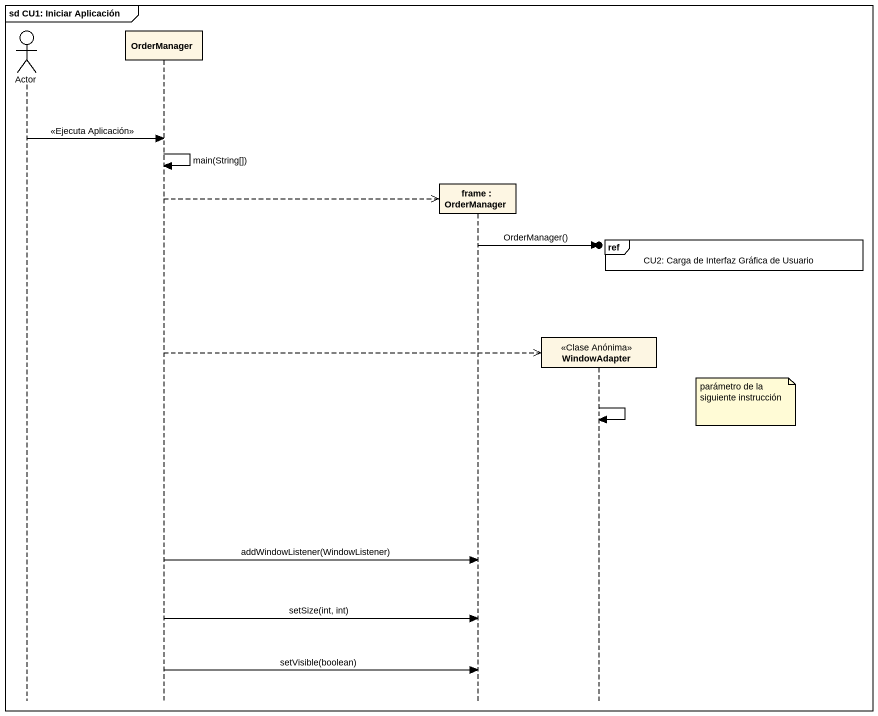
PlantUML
@startuml
mainframe sd CU1: Iniciar Aplicación
hide footbox
actor "Actor" as Actor_
participant OrderManager
participant "frame : OrderManager" as frame_
participant WindowAdapter <<Clase Anónima>>

Actor_ -> OrderManager : <<Ejecuta Aplicación>>
OrderManager -> OrderManager : main(String[])
OrderManager -->> frame_ **
ref over WindowAdapter : CU2: Carga de Interfaz Gráfica de Usuario
frame_ ->o] : OrderManager()
OrderManager -->> WindowAdapter **
note right of WindowAdapter : parámetro de la siguiente instrucción
WindowAdapter -> WindowAdapter
OrderManager -> frame_ : addWindowListener(WindowListener)
OrderManager -> frame_ : setSize(int, int)
OrderManager -> frame_ : setVisible(boolean)
@enduml
